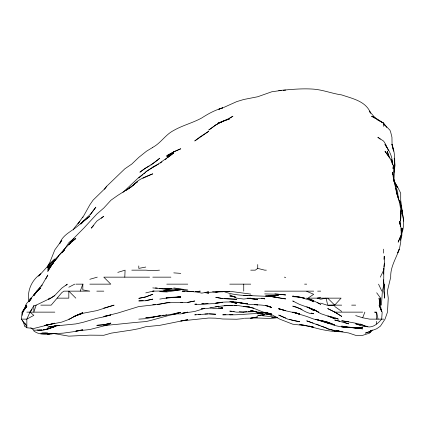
<?xml version="1.0" encoding="UTF-8"?>
<svg xmlns="http://www.w3.org/2000/svg" width="425" height="425" viewBox="0 0 425 425"><rect width="100%" height="100%" fill="white"/><g stroke="black" fill="none" stroke-linecap="round" stroke-linejoin="round"><path stroke-width="0.64" d="M22.116 315.318L22.148 312.136L26.833 306.207L22.429 312.136L21.25 319.132L26.833 326.129L24.639 322.899M400.244 226.265L400.653 221.175L400.435 214.179L400.509 218.636M401.152 230.717L401.205 228.172L401.917 235.174L400.547 240.258M400.568 220.543C402.852 203.798 393.943 188.642 392.61 172.199L392.7 174.744M383.987 290.509L384.189 284.15L384.094 291.146L384.668 298.143L383.966 291.146M400.966 235.806L400.738 242.17L399.383 249.167L397.667 252.875L399.234 249.167C396.132 258.453 390.262 266.948 390.729 277.153L387.356 291.146L388.259 298.143L387.473 312.136L385.018 319.132L380.423 326.129L376.678 328.769L369.681 331.426L369.681 331.808L365.362 333.126L369.065 331.67M383.562 274.104L383.674 271.049L383.552 273.493M124.791 277.153L125.088 270.157L117.794 272.393M393.104 149.303L391.882 144.213C396.626 156.108 394.044 168.81 394.002 181.103M381.453 305.139L382.362 291.146L384.014 284.15L383.557 280.42M383.817 270.157L384.365 263.16L384.237 256.163L383.982 259.34M376.678 292.783L380.572 298.143L379.961 305.139L379.042 298.143L381.597 311.498M403.75 221.175L401.322 207.182L399.627 200.186C402.039 211.448 405.976 223.231 401.444 234.536M383.86 268.249L383.674 284.15M383.987 266.974L384.365 263.16M379.87 305.139L380.572 298.143M394.108 172.199L395.032 165.203L394.182 158.206M25.511 307.047L25.707 305.139L26.833 303.211L31.705 298.143L30.579 299.705M401.455 233.261L402.496 228.172L401.413 232.629M25.601 307.047L26.1 305.139L25.032 308.056L26.143 305.139L22.355 312.136M36.167 305.139L33.83 312.136L33.83 305.713L36.167 305.139L50.713 298.143L54.825 295.37L61.822 288.108L67.32 284.15L65.944 285.361M80.224 291.146L82.811 284.15L82.811 289.887L89.808 291.146L63.931 291.146L61.822 292.623L51.186 305.139L40.827 305.139M355.688 315.573L362.684 317.788L364.862 312.136M400.754 235.753L398.156 242.17L401.211 235.174L401.099 228.172L399.335 221.175L399.787 224.357M59.856 243.334C62.273 235.62 69.897 232.178 75.815 227.593L89.808 216.288L83.608 221.175L81.032 223.81M59.872 243.334L61.822 240.29L54.825 249.868L49.502 263.16L47.823 266.417L49.555 263.16L47.164 267.341M73.344 229.925L74.168 228.172L79.842 221.175L79.108 222.28M380.311 277.153L383.674 270.157L383.674 268.249M46.771 277.153L47.823 275.039L42.527 284.15L36.853 291.146L39.945 287.767M45.847 278.901L46.463 277.737M33.83 305.713L29.978 312.136L26.833 319.132L26.833 327.765L33.83 328.472L54.825 323.191L44.705 325.545M29.123 301.373L31.089 298.143L37.172 291.146L34.202 294.95M82.811 217.451L89.808 204.877L93.038 200.186L103.801 189.683L106.787 186.192L124.791 168.852L131.787 164.061L138.784 157.388L146.498 151.21L152.777 147.406M34.802 294.228L36.741 291.146L33.83 295.428L36.8 291.146L33.83 295.263M77.918 223.927L82.811 216.941M29.256 301.373L31.328 298.143L28.911 301.782M62.491 252.291L68.818 242.707L74.332 238.42M62.873 251.77L64.621 249.167L61.822 252.668M54.474 261.189L47.866 270.157C56.01 258.729 64.664 247.164 75.815 238.584L70.895 242.17L68.818 244.715L70.906 242.17M32.082 309.177L29.978 312.136L33.83 315.345L26.833 319.132L21.25 319.132M104.545 189.337L106.787 186.192M48.864 265.498L50.602 263.16L54.825 259.006L50.485 263.16L38.585 276.245M90.105 214.96L95.848 207.182L90.525 214.179L83.008 221.175L80.761 224.007M22.504 312.136L26.833 306.478L22.148 312.136L22.297 313.411M371.678 330.57L369.543 333.126L362.684 335.341L355.688 335.357L348.691 332.972L334.698 330.767L327.702 328.822L334.698 330.56M54.825 260.7L58.597 256.163L54.825 260.663M81.17 223.81L83.608 221.175M41.204 286.365L42.33 285.037M86.918 218.753L87.747 217.781M36.194 292.469L33.83 295.12L37.225 291.146L40.827 287.837L37.379 291.146M39.546 275.241L40.827 273.812C31.79 279.873 27.051 290.53 28.751 301.325M61.822 252.477L64.85 249.167M327.702 305.315L334.698 305.139L341.089 298.143L307.934 298.143L313.708 294.307L306.712 291.322M81.032 223.826L82.811 221.893M93.797 225.415L91.216 228.172L96.804 221.122L103.801 216.229L101.32 218.291M58.129 256.163L64.451 250.038M49.991 265.731L47.823 267.872L54.825 259.59L57.566 257.306M348.691 321.752L341.695 320.79C349.605 322.256 357.914 322.963 365.351 326.129C371.939 329.056 377.708 323.818 381.687 319.132L382.165 312.136L379.105 305.139L381.299 310.973M371.099 330.273L369.681 331.654L371.115 330.475M122.963 192.366L138.784 177.459L145.78 172.199L143.783 173.846M134.268 184.508L132.26 186.192C137.456 179.621 145.228 176.704 152.777 173.836L142.912 178.261M136.276 182.824L137.28 181.98M71.883 240.545L69.918 242.17L83.789 228.172L96.703 214.179L103.801 208.011L110.994 200.186L117.794 195.373L131.787 186.538L126.406 190.156M138.784 177.969L142.784 174.67M137.344 181.889L126.406 190.118M167.583 157.803L173.772 152.952L159.773 163.046L145.78 171.822L152.777 167.174L158.69 164.023M150.864 165.203L159.773 158.206C153.792 163.806 146.2 167.02 139.921 172.199L145.78 167.992L149.17 166.133M266.348 270.157L264.727 270.157L257.731 268.398L255.298 270.157L250.734 270.157M160.31 163.051L161.925 161.904M165.155 159.609L166.775 158.456M369.681 331.808L372.369 329.97M152.777 147.342C160.878 143.066 165.516 134.566 173.772 130.422L174.112 130.22C182.931 125.253 192.881 122.857 201.758 117.959C208.303 113.719 215.199 109.969 222.748 107.892L218.822 109.23L222.748 107.711M54.825 295.662L48.354 299.535M370.217 331.086L371.296 330.411M229.744 118.076L232.911 116.227L229.744 118.155L218.588 123.223L222.748 121.21L229.744 118.814L223.332 121.252M68.818 319.132L69.445 319.132L75.815 315.685L82.811 313.172L73.483 316.71L82.811 312.641L75.815 315.685L68.818 319.462L61.822 322.081L44.561 325.545M152.777 167.174L156.522 165.203M68.818 287.22L74.71 284.15M223.332 107.637L236.741 101.618L243.738 99.493L257.731 96.751L271.724 91.795L281.265 90.435M204.669 308.391L194.762 311.461L182.676 313.209M222.748 121.47L217.887 123.223L222.748 121.545M75.815 315.695L82.811 313.299L96.804 310.622L114.091 305.139L103.801 308.114M47.823 328.961L43.371 329.768L47.823 328.977L55.755 326.129C49.789 328.116 43.43 331.516 37.012 329.991M55.988 325.736L47.823 327.107L53.699 326.23M152.777 291.252L153.127 291.146L145.78 292.894M54.352 326.129L56.095 325.715M89.808 279.294L97.277 277.153M320.705 297.245L317.108 298.143L320.705 299.216L326.097 298.143L327.702 305.139L341.695 305.139M109.522 324.461L89.808 329.54L75.815 331.064L82.811 329.795L75.815 331.388L63.346 333.126L47.823 334.018L49.061 333.837M56.095 325.832L54.825 326.129L59.277 325.306M44.869 325.449L47.233 324.907L44.705 325.449M204.303 308.3L201.758 308.858L203.665 308.306L201.758 308.715L208.755 308.242L218.928 306.218L215.751 306.845L222.748 305.92L231.652 305.362M178.856 313.427C167.572 315.132 156.889 319.186 145.78 321.608C131.761 322.533 117.826 324.519 103.801 325.428L106.346 324.966M47.823 334.114L49.119 333.832M161.048 315.568L145.78 318.681L138.784 319.132M159.773 315.733L152.777 317.225L145.78 317.725C157.494 316.524 169.304 315.079 180.768 312.29L176.311 313.23M145.78 300.581L152.777 299.136L145.78 300.751L138.784 300.911L143.236 300.698M187.765 302.361L194.762 301.001L187.765 302.393L166.775 302.775L159.773 304.226L138.784 306.568L117.794 313.044L103.801 316.471L110.797 314.983L103.801 316.853L96.804 318.314L82.811 322.394L75.815 323.924L54.825 326.002L56.095 325.789M145.78 267.049L138.784 268.398L138.784 265.938M182.676 313.119L187.765 312.136L180.768 313.905L174.404 313.783M250.734 318.235L257.731 316.891L250.734 318.144L244.375 318.245M168.683 297.675L159.773 299.094M169.952 297.457L171.227 297.245M57.37 325.582L58.639 325.369M171.859 288.4L166.775 289.212L152.777 287.906M154.047 290.95L152.777 291.146L166.775 290.918L173.772 290.259L166.775 289.738L173.772 290.339L180.768 289.308M178.224 313.395L173.772 314.07L178.224 313.411M208.117 303.668L201.758 304.619L194.762 304.199L196.669 304.072M206.21 292.182L208.755 292.352L225.946 291.311L222.748 291.805L215.751 292.012L217.658 291.789M166.775 298.042L166.048 298.143L180.768 296.804L166.775 297.569L180.768 297.224L177.586 297.038M195.983 291.545L200.265 291.146L194.762 291.895L187.765 291.12L180.768 289.25L163.662 291.274M218.296 291.768L215.751 292.103L212.569 291.773M225.946 291.316L222.748 291.731L229.744 291.284L250.734 294.095M162.318 315.403L164.225 315.159M165.5 314.994L166.775 314.835M50.915 333.604L52.153 333.444M42.373 333.126L40.827 333.317L47.823 333.115L42.373 333.126L46.341 333.126M169.952 302.388L157.229 304.39M196.031 314.723L194.762 314.856L208.755 313.878L215.751 314.245L209.387 313.868M198.576 314.463L200.483 314.266M246.914 311.716L243.738 312.03L255.186 311.615M248.189 311.589L252.004 311.318M162.366 291.396L159.773 291.646L166.775 291.959L180.768 289.776L172.497 290.615M243.738 318.591L236.741 319.233L222.748 319L215.751 318.182L208.755 318.027L180.768 320.987L187.765 319.696L159.773 325.343L145.78 326.713L138.784 328.695L131.787 330.023L111.318 333.126L103.801 335.277L89.808 335.15L68.818 336.154L54.825 333.731M277.451 317.672C268.558 319.207 259.643 317.507 250.734 318.144M278.72 90.552C290.349 89.532 302.026 88.278 313.708 89.154C323.292 89.925 332.228 93.622 341.695 94.918C352.479 98.642 366.228 101.182 370.664 113.363M232.921 314.718L222.748 314.824L225.925 314.718M170.59 288.352L166.775 288.66L180.768 289.25M47.823 334.018L49.73 333.864M51.005 333.758L54.825 333.45C47.892 334.294 39.764 335.559 33.83 330.963M159.492 270.157L152.777 270.672L145.78 270.157L131.787 270.157M345.509 327.011L348.691 327.505L341.695 326.809L355.688 327.909L362.684 328.876L341.695 326.129L348.691 327.388L355.688 327.957L362.684 327.425C350.965 328.259 338.629 327.696 327.702 322.957L329.609 323.329M342.964 331.734C331.442 331.999 319.967 329.566 309.007 326.129L310.181 326.4M252.004 295.566L248.827 295.582M283.172 90.302L285.717 90.121M152.777 304.677L155.322 304.513M231.014 314.718L229.744 314.787C243.738 315.302 257.832 311.631 271.724 315.143L265.365 313.836M295.896 296.512L292.713 296.671L299.715 297.112L304.608 298.143L292.713 296.087L299.715 297.112L313.708 301.352L311.376 300.284M204.935 313.995L208.117 313.857M264.727 299.131L264.727 298.44L247.552 298.478L250.734 298.499L257.731 299.742L247.525 298.143M339.15 330.963L334.698 331.128L339.15 331.022M247.552 298.281L250.734 298.175L243.738 299.041L236.741 298.148L229.744 294.711M193.487 291.46L187.765 291.614L182.128 291.146L184.636 291.221M232.289 305.362L224.018 305.4L236.741 305.352L253.916 308.146M180.768 302.398L182.676 302.388M264.727 312.364L257.731 312.386L250.734 310.447L257.093 311.982M203.665 303.583L201.758 303.588L208.755 303.88L215.751 303.439L222.748 302.303L215.751 303.126C226.36 301.065 237.017 302.101 247.552 303.854M149.611 277.153L103.801 277.153L110.797 284.15L89.808 284.15M152.777 277.153L170.887 277.153M75.815 284.15L83.172 284.15M166.775 284.15L187.765 284.15M229.744 284.15L250.734 284.15M304.603 284.15L306.712 284.15M96.804 291.146L103.801 291.146M264.727 291.146L313.708 291.146M317.624 291.146L320.705 291.146M57.173 298.143L68.818 298.143L68.818 291.146L75.815 298.143M351.661 305.139L355.688 305.139M22.132 312.136L23.279 312.136M26.833 312.136L54.825 312.136M362.684 312.136L334.842 312.136L327.702 308.577L334.698 312.067M383.674 319.132L369.681 319.132L362.684 317.788M22.52 320.301L24.783 326.129M264.727 293.909L278.72 294.265L285.717 294.95L274.906 293.861M30.754 327.765L33.83 330.214L42.102 329.997L38.919 330.044M207.48 291.927L208.755 291.933L201.758 293.128L195.394 291.794M162.318 288.618L159.773 288.591L166.775 289.027L164.863 288.75M249.459 306.685L243.738 306.627C253.757 306.085 261.811 313.475 271.724 313.942L266.634 312.63M155.322 287.943L157.229 287.969M253.279 311.01L250.734 310.957L257.093 312.03M362.684 326.421L367.774 326.538M262.183 313.629L257.731 313.491L264.727 314.489L257.731 313.422M221.473 307.716L222.748 307.758L215.751 308.656L210.024 307.907M238.011 302.722L229.744 301.484M240.555 302.818L241.83 302.866M223.332 291.343C231.009 294.461 239.339 295.279 247.552 295.529M224.018 298.557L236.741 299.29L222.748 298.605L215.751 297.362L222.748 298.504M268.542 295.662L271.724 295.8L278.72 295.109L264.727 296.23L243.738 295.375M265.997 296.028L271.724 296.294L278.72 297.787L271.724 296.666L277.451 297.42M265.365 296.002C272.313 295.779 278.821 298.488 285.717 298.881L281.037 298.143M231.652 311.233L229.744 311.116L236.741 312.157L243.738 312.115L239.286 311.743M232.921 311.307L234.196 311.382M258.368 312.178L263.452 312.497M261.455 298.228L264.727 298.44M224.655 291.316L229.744 291.678M173.772 272.871L180.768 273.381M277.451 317.321L257.731 315.196L260.913 315.456M257.731 312.141L267.272 312.88M230.382 301.538L232.921 301.745M235.466 301.952L243.738 303.45L231.014 301.564M348.691 327.388L355.688 327.962M262.183 315.562L264.09 315.722M264.727 312.572L267.272 312.811M247.552 303.806L243.738 303.413C252.944 305.862 262.799 303.471 271.724 307.482L265.312 305.336L271.724 307.567L268.048 306.112M367.827 326.384L365.351 326.129L360.352 324.009M163.593 290.535L166.775 290.918M336.605 330.852L339.15 331.16L337.243 330.889M268.542 295.954L271.724 296.342L269.179 295.975M173.772 287.943L187.765 289.993M279.995 309.044L278.72 308.863L285.717 310.707L278.72 308.683L285.717 310.803L299.715 313.953L292.713 312.136L306.712 316.45L313.708 319.053L320.705 320.7L316.742 319.329M304.167 325.136L299.715 324.503L313.708 327.303L309.007 326.129M204.935 292.639L208.755 293.192L206.21 292.612M218.296 307.891L222.748 308.545L220.841 307.992M254.548 304.47L257.731 304.953L255.823 304.475M342.964 326.618L344.239 326.814M235.466 296.953L229.744 295.949L235.466 297.123M284.352 277.153L285.717 277.413M313.708 327.213L306.712 325.805L292.713 324.185L279.724 319.132L271.724 314.665L265.891 312.561M339.788 321.162L334.698 320.014L348.691 323.845L344.027 322.341M327.702 322.028L320.705 320.386L327.702 322.304L334.698 324.934L328.281 322.272M333.423 317.363L327.702 316.009L320.705 313.634L313.708 309.501L299.715 304.491L292.713 300.985L293.882 301.357M279.299 297.728L280.457 298.005M311.212 313.034L313.708 313.751C305.665 314.011 300.39 307.201 292.713 306.127L302.047 309.352M360.14 325.141L355.688 323.829L362.1 325.938M230.329 301.506L236.741 303.546L230.908 301.607M320.705 303.115L326.968 305.139M289.584 319.345L292.713 320.408L299.715 321.752L287.767 319.132L278.72 315.079L285.717 318.012M313.708 300.539L306.712 298.143L313.708 300.852L320.705 304.316L317.204 302.425M313.124 323.074L306.712 320.859L327.702 328.573L321.64 326.129M316.041 324.1L320.121 325.55M293.893 312.136L299.715 314.404M334.698 317.666L338.39 319.132L327.702 316.009L334.698 318.734L328.281 316.041M296.491 312.896L299.173 314.155M315.382 310.293L313.708 309.501L318.553 312.136L313.708 309.591L306.712 306.733L313.708 310.5L308.863 307.493M310.792 300.294L313.708 301.824L310.983 300.294M383.674 123.17L376.678 119.297L383.674 123.223L386.766 127.527M383.674 123.223L376.678 118.708L371.551 116.227L375.535 118.389L369.681 111.504L369.681 111.074M334.698 306.457L341.695 311.424M376.194 118.66L372.831 116.227L374.754 117.98M24.714 326.129L26.833 327.765M380.258 139.214L377.82 137.217L383.674 141.158L385.571 144.213L388.402 150.625M327.702 298.143L334.698 305.139M383.674 123.67L389.969 130.22L390.671 132.095L391.94 137.217L392.062 144.213L393.566 151.21M383.674 123.866L385.22 125.821M394.974 183.504L397.667 187.143L400.706 193.189L400.711 200.186L402.618 214.179L401.131 207.182L402.464 214.179M394.485 182.426L397.667 187.462L393.237 179.196L395.973 186.192L393.364 177.926M386.798 147.709L384.928 144.213C388.891 150.089 392.711 156.575 392.36 163.933M369.681 111.504L370.233 112.689M378.547 284.15L381.825 291.146M396.69 193.189L398.751 199.591M394.389 182.113L393.353 177.926M388.333 155.024L387.207 151.21L389.789 158.206L384.986 151.21L390.054 158.206L393.178 165.203L393.64 179.196L397.667 192.026L398.273 198.916M397.667 196.61L396.886 193.189L397.667 197.173M395.537 188.1L396.546 192.552M391.653 159.476L392.79 164.565M398.969 200.186L399.5 202.73M378.048 319.132L376.678 312.449L374.595 312.136L376.678 312.136L376.678 319.132M391.611 159.476L391.855 160.751M392.1 162.021L392.588 164.565M400.52 211.002L401.083 214.179L400.61 211.002M392.068 162.658L392.264 163.933M383.562 279.767L383.674 282.375M400.504 226.265L400.382 223.088L400.456 226.265M383.674 124.307L383.674 126.374M383.674 249.167L383.674 253.114M376.678 321.337L376.678 324.057M257.731 264.557L257.731 268.398M243.738 284.15L243.738 291.146M33.83 329.922L33.83 330.214M30.281 298.143L30.074 300.05L30.281 298.143M393.64 165.203L393.019 168.385L393.64 165.203M52.886 263.16L47.823 271.272L52.886 263.16M371.402 330.576L369.681 332.552L371.423 330.576M53.067 263.16L47.823 269.115L53.088 263.16M49.73 265.625L47.823 267.272L49.736 265.625M49.826 298.143L48.322 299.402L49.826 298.143M199.617 137.217L194.762 140.962L208.755 131.267L199.617 137.217M215.751 124.998L208.755 130.05L215.751 124.993L218.971 123.223L215.751 124.993M173.772 151.842L166.775 156.708L173.772 151.927L166.775 155.699L175.143 151.21L180.768 148.771L173.772 151.842M152.777 294.254L145.78 296.963L138.784 298.355L145.78 296.873L152.777 294.254M54.825 326.581L47.823 328.934L54.825 326.586M110.797 323.101L103.801 324.785L96.804 325.322L103.801 324.753L110.797 323.101M236.741 305.32L234.196 305.347L236.741 305.32M277.451 317.528L271.724 317.411L277.451 317.555M341.695 331.468L340.42 331.314L341.695 331.468M327.702 323.09L315.902 319.35L327.702 323.09M341.695 316.37L334.842 312.136L341.695 316.37"/></g></svg>
